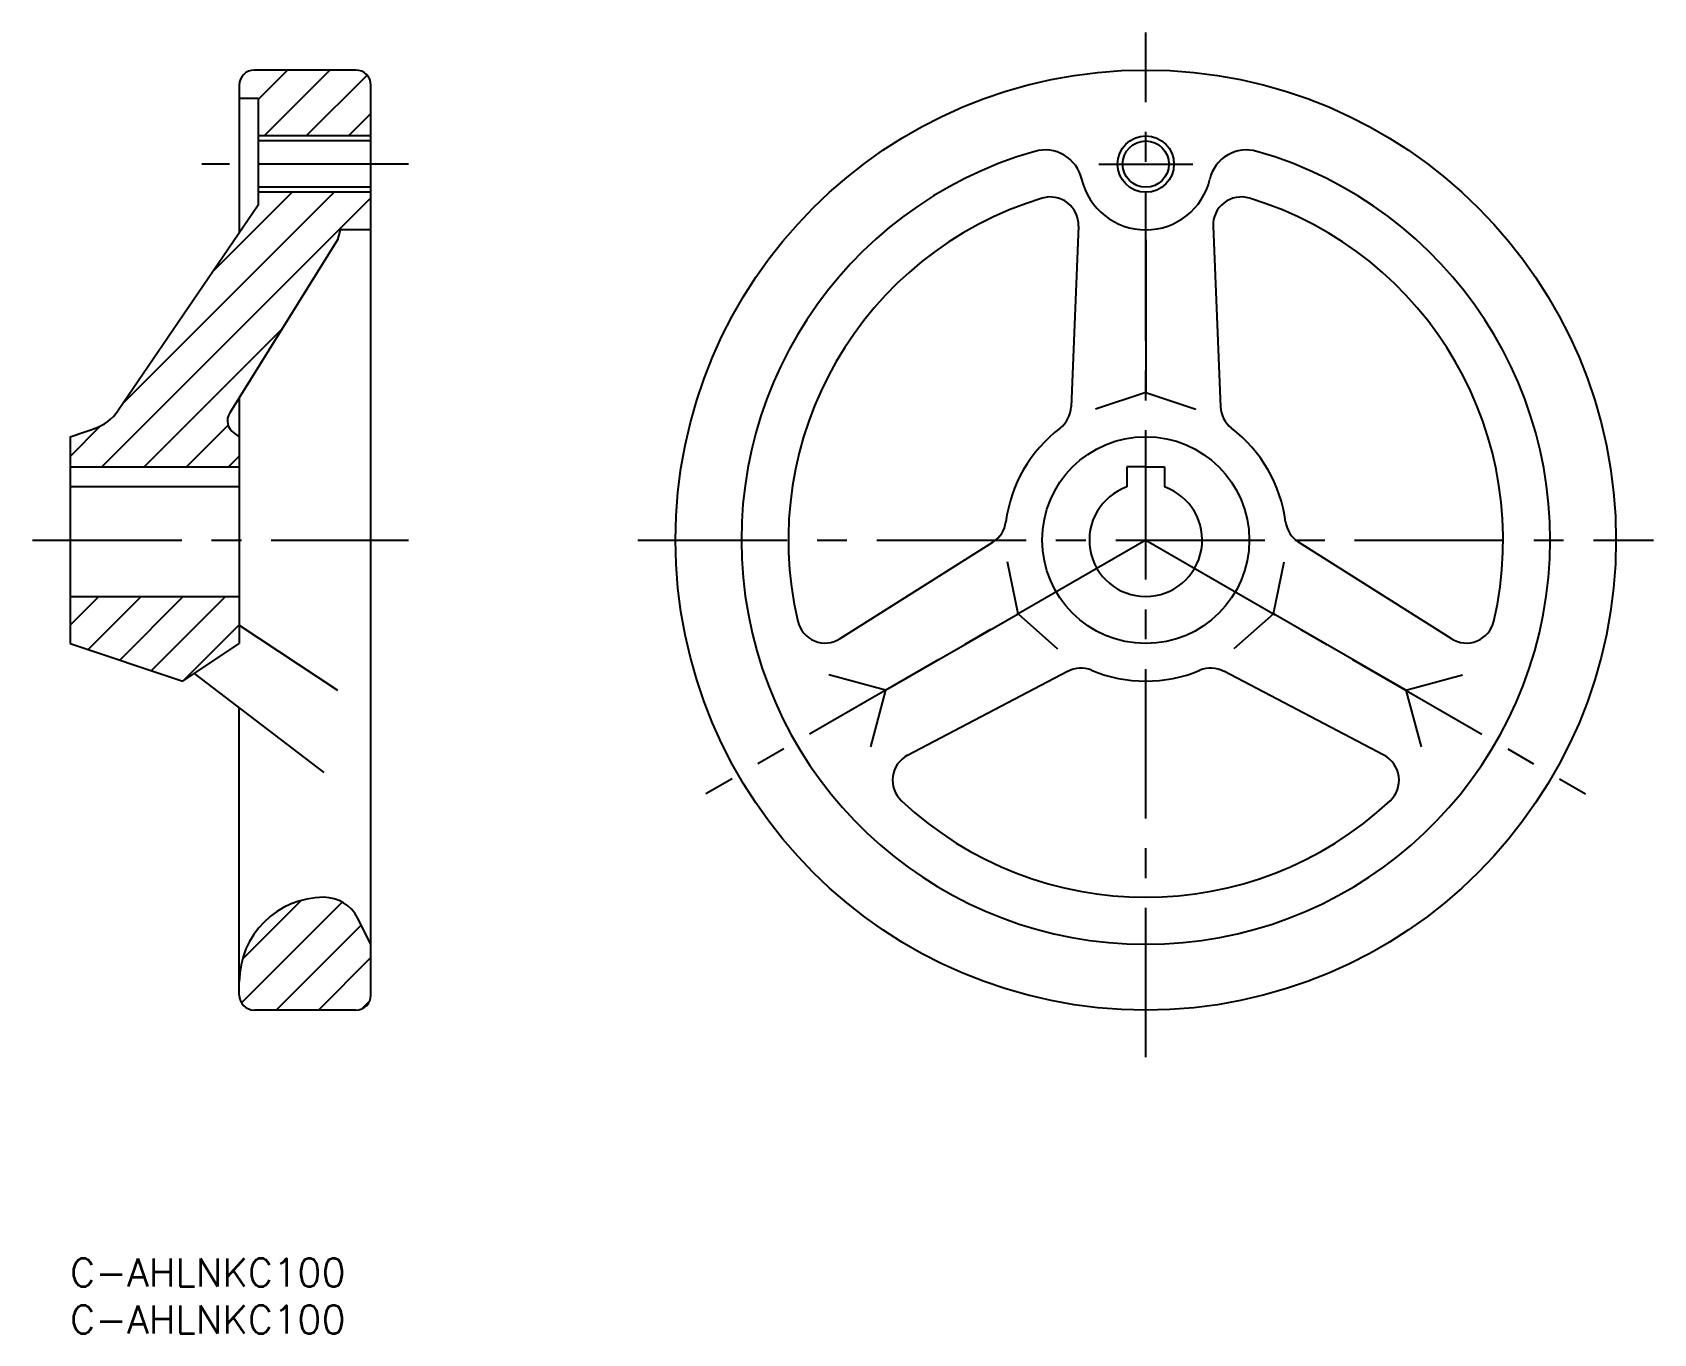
# Model space of a CAD drawing. Extents: x -4 to 168, y -8 to 130.
import ezdxf

# ---------------------------------------------------------------- set-up
doc = ezdxf.new("R2010")
doc.units = 0
doc.header["$LTSCALE"] = 0.5
doc.linetypes.add('CENTER', pattern=[50.8, 31.75, -6.35, 6.35, -6.35])
doc.layers.get('0').update_dxf_attribs({"linetype": 'CONTINUOUS'})
doc.layers.add('CENTER', color=1, linetype='CENTER')
doc.styles.get("Standard").update_dxf_attribs({"font": 'txt.shx', "height": 3, "bigfont": 'bigfont.shx'})

# ---------------------------------------------------------------- blocks, each defined once
blk = doc.blocks.new('*U13')
at = {"color": 7, "linetype": 'CONTINUOUS'}
blk.add_text('C-AHLNKC100', height=3, dxfattribs=at).set_placement((0, -3))
blk = doc.blocks.new('*U14')
at = {"color": 7, "linetype": 'CONTINUOUS'}
blk.add_text('C-AHLNKC100', height=3, dxfattribs=at).set_placement((0, -8))

msp = doc.modelspace()

# ---------------------------------------------------------------- linework, layer by layer
at = {"color": 7, "linetype": 'CONTINUOUS'}
for p, q in [((30.4, 126.41), (19.6, 126.41)), ((18, 124.81), (18, 109.09)), ((32, 28.01), (32, 124.81)), ((18, 123.41), (20, 123.41)), ((20, 123.41), (20, 112.03)), ((32, 118.87), (20, 118.87)), ((32, 113.96), (20, 113.96)), ((20, 112.03), (5.12, 90.2)), ((28.73, 109.41), (28.44, 108.35)), ((32, 109.41), (28.73, 109.41)), ((107.23, 109.79), (106.45, 90.59)), ((121.55, 109.79), (122.33, 90.59)), ((28.44, 108.35), (16.98, 89.96)), ((114.39, 108.35), (114.39, 92.1)), ((18, 91.59), (18, 65.41)), ((114.39, 92.1), (109.05, 90.33)), ((114.39, 92.1), (119.73, 90.33)), ((0, 87.41), (3.15, 88.46)), ((0, 87.41), (0, 65.41)), ((17.45, 87.78), (18, 87.41)), ((0, 84.21), (18, 84.21)), ((114.39, 84.21), (112.39, 84.21)), ((112.39, 84.21), (112.39, 82.07)), ((114.39, 84.21), (116.39, 84.21)), ((116.39, 84.21), (116.39, 82.07)), ((18, 82.07), (0, 82.07)), ((81.91, 65.93), (98.14, 76.2)), ((146.87, 65.93), (130.64, 76.2)), ((100.81, 68.57), (99.67, 74.08)), ((127.97, 68.57), (129.11, 74.08)), ((0, 70.41), (18, 70.41)), ((18, 67.36), (28.44, 60.45)), ((86.73, 60.45), (100.81, 68.57)), ((100.81, 68.57), (105.01, 64.83)), ((127.97, 68.57), (123.77, 64.83)), ((142.04, 60.45), (127.97, 68.57)), ((0, 65.41), (12, 61.41)), ((12, 61.41), (18, 65.41)), ((13.21, 62.22), (27, 51.68)), ((86.73, 60.45), (80.7, 62.06)), ((89.07, 53.53), (106.08, 62.45)), ((139.71, 53.53), (122.7, 62.45)), ((142.04, 60.45), (148.08, 62.06)), ((86.73, 60.45), (85.12, 54.41)), ((142.04, 60.45), (143.66, 54.41)), ((18, 28.01), (18, 58.56)), ((32, 33.41), (30.56, 36.23)), ((30.4, 26.41), (19.6, 26.41))]:
    msp.add_line(p, q, dxfattribs=at)
at = {"color": 3, "linetype": 'CONTINUOUS'}
for p, q in [((20, 123.27), (23.14, 126.41)), ((20.63, 119.41), (27.63, 126.41)), ((25.12, 119.41), (31.59, 125.88)), ((29.61, 119.41), (32, 121.8)), ((32, 119.41), (20, 119.41)), ((3.39, 84.21), (32, 112.82)), ((5.63, 90.94), (28.1, 113.41)), ((15.24, 105.04), (23.61, 113.41)), ((32, 113.41), (20, 113.41)), ((7.88, 84.21), (22.54, 98.87)), ((0, 85.31), (3.23, 88.55)), ((12.37, 84.21), (16.81, 88.65)), ((16.86, 84.21), (18, 85.35)), ((0, 67.35), (3.06, 70.41)), ((1.91, 64.78), (7.55, 70.41)), ((5.28, 63.65), (12.04, 70.41)), ((8.65, 62.53), (16.53, 70.41)), ((12.07, 61.46), (18, 67.39)), ((18.32, 31.79), (24.62, 38.09)), ((18.22, 27.2), (28.93, 37.91)), ((21.92, 26.41), (30.96, 35.45)), ((26.41, 26.41), (32, 32)), ((31.04, 26.55), (31.87, 27.38))]:
    msp.add_line(p, q, dxfattribs=at)
at = {"color": 7, "linetype": 'CONTINUOUS'}
for centre, radius in [((114.39, 76.41), 50), ((114.39, 116.41), 2.46), ((114.39, 76.41), 11)]:
    msp.add_circle(centre, radius, dxfattribs=at)
at = {"color": 3, "linetype": 'CONTINUOUS'}
msp.add_circle((114.39, 116.41), 3, dxfattribs=at)
at = {"color": 7, "linetype": 'CONTINUOUS'}
for centre, radius, start, end in [((19.6, 124.81), 1.6, 90, 180), ((30.4, 124.81), 1.6, 0, 90), ((114.39, 76.41), 43, 105.9424, 74.0576), ((103.68, 113.91), 4, 13.1366, 105.9424), ((125.1, 113.91), 4, 74.0576, 166.8634), ((114.39, 116.41), 7, 193.1366, 346.8634), ((114.39, 76.41), 38, 106.8731, 193.1269), ((104.23, 109.91), 3, 357.6779, 106.8731), ((124.55, 109.91), 3, 73.1269, 182.3221), ((114.39, 76.41), 38, 346.8731, 73.1269), ((0.99, 93.01), 5, 288.4349, 325.7207), ((18.34, 89.11), 1.6, 148.0683, 236.3099), ((103.45, 90.71), 3, 307.4181, 357.6779), ((125.33, 90.71), 3, 182.3221, 232.5819), ((114.39, 76.41), 15, 127.4181, 172.5819), ((114.39, 76.41), 15, 7.4181, 52.5819), ((114.39, 76.41), 6, 109.4712, 70.5288), ((96.54, 78.74), 3, 302.3221, 352.5819), ((132.24, 78.74), 3, 187.4181, 237.6779), ((80.3, 68.46), 3, 193.1269, 302.3221), ((148.48, 68.46), 3, 237.6779, 346.8731), ((107.48, 59.79), 3, 67.4181, 117.6779), ((114.39, 76.41), 15, 247.4181, 292.5819), ((121.3, 59.79), 3, 62.3221, 112.5819), ((90.46, 50.87), 3, 117.6779, 226.8731), ((138.32, 50.87), 3, 313.1269, 62.3221), ((114.39, 76.41), 38, 226.8731, 313.1269), ((27, 29.41), 9, 90, 180), ((27, 34.41), 4, 27.0189, 90), ((19.6, 28.01), 1.6, 180, 270), ((30.4, 28.01), 1.6, 270, 0)]:
    msp.add_arc(centre, radius, start, end, dxfattribs=at)
at = {"layer": 'CENTER', "color": 1, "linetype": 'CENTER'}
for p, q in [((114.39, 21.41), (114.39, 130.41)), ((36, 116.41), (14, 116.41)), ((109.39, 116.41), (119.39, 116.41)), ((-4, 76.41), (36, 76.41)), ((60.39, 76.41), (168.39, 76.41)), ((114.39, 76.41), (67.62, 49.41)), ((114.39, 76.41), (161.16, 49.41))]:
    msp.add_line(p, q, dxfattribs=at)

# ---------------------------------------------------------------- block references
at = {"color": 7, "linetype": 'CONTINUOUS'}
for name in ['*U13', '*U14']:
    msp.add_blockref(name, (0, 0), dxfattribs=at)

doc.saveas('drawing.dxf')
